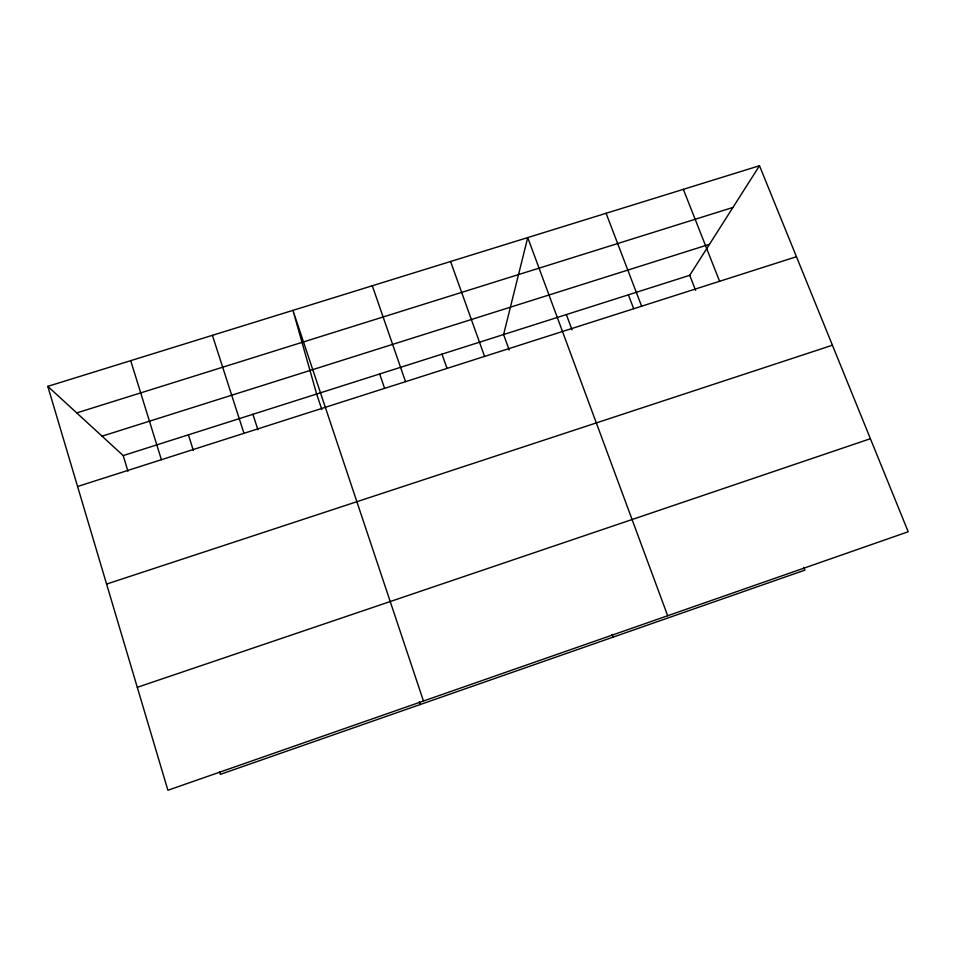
<?xml version="1.0" encoding="UTF-8"?>
<svg xmlns="http://www.w3.org/2000/svg" width="956" height="956" viewBox="0 0 956 956"><rect width="100%" height="100%" fill="white"/><g stroke="black" fill="none" stroke-linecap="round" stroke-linejoin="round"><path stroke-width="1.43" d="M47.8 386.355L123.193 455.582L689.73 275.316L759.494 165.735L908.2 531.751L167.898 790.265L47.8 386.355L759.494 165.735M137.294 687.316L870.402 438.708M106.594 584.068L832.413 345.224M77.579 486.496L796.456 256.722M102.053 436.175L709.472 244.306M76.731 412.92L732.941 207.452M683.349 189.348L719.593 281.279M689.73 275.316L695.61 290.361M803.781 567.362L804.856 570.135L220.334 774.372L219.486 771.576M606.092 213.296L641.619 306.207M628.403 294.842L633.649 308.633M566.358 314.572L572.035 329.88M667.682 615.748L527.736 237.578L503.597 334.54L509.178 349.98M612.103 634.39L613.095 637.138M450.575 261.502L484.573 356.409M441.983 354.15L446.882 368.036M372.314 285.76L405.523 381.671M379.675 373.975L384.479 387.981M423.46 701.023L292.942 310.365L316.651 394.027L321.837 409.562M419.278 701.716L420.222 704.524M252.91 414.307L257.893 429.698M212.411 335.329L243.959 433.307M188.428 434.825L193.303 450.348M130.709 360.651L161.385 459.705M123.193 455.582L127.961 471.236"/></g></svg>
